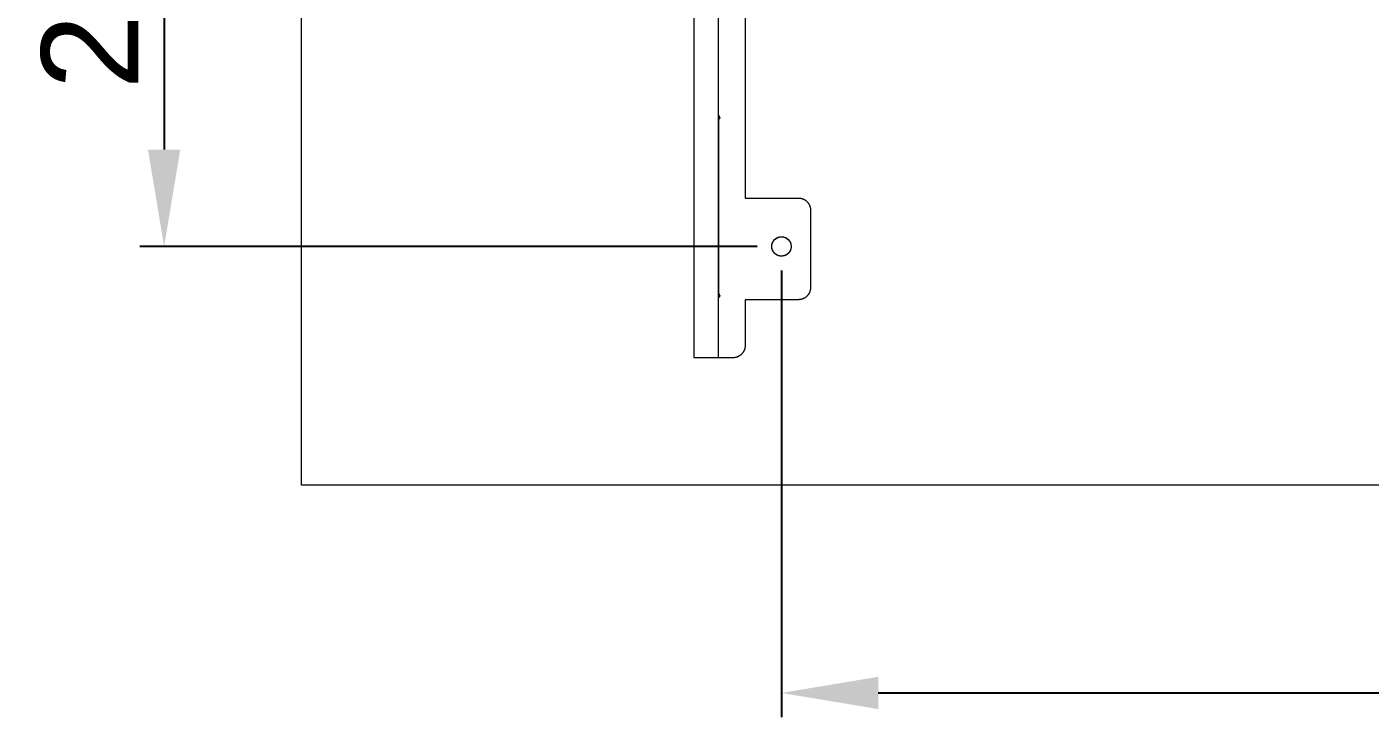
# Model space of a CAD drawing. Header units: millimetres. Extents: x -213 to 4577, y -424 to 2634.
# Drawn here: x -94 to 460, y -348 to -63 of the extents above; entities that cross this region are included whole.
import ezdxf

# ---------------------------------------------------------------- set-up
doc = ezdxf.new("R2010")
doc.units = ezdxf.units.MM
doc.layers.add('ZANO_R', color=7, linetype='Continuous', lineweight=0)
doc.layers.add('ZANO_W', color=1, linetype='Continuous', lineweight=0)
doc.styles.add('Arial', font='arial.ttf')
doc.styles.get("Standard").update_dxf_attribs({"font": 'ARIALUNI.TTF'})
doc.dimstyles.new('pl i ang', dxfattribs={"dimtxt": 50, "dimasz": 50, "dimexe": 1.25, "dimexo": 0.625, "dimgap": 10, "dimtad": 1, "dimtoh": 1, "dimtxsty": 'Standard', "dimcen": 2.5, "dimclrd": 1, "dimclre": 1, "dimclrt": 1, "dimadec": 0, "dimazin": 0, "dimtfac": 1, "dimtmove": 0, "dimatfit": 3, "dimfxl": 1, "dimarcsym": 1})

# ---------------------------------------------------------------- blocks, each defined once
blk = doc.blocks.new('*D436')
at = {"layer": 'ZANO_W', "color": 1, "lineweight": -2}
for p, q in [((207.12, 69.32), (-47.8, 69.32)), ((-37.8, 29.32), (-37.8, -113.68)), ((207.12, -153.68), (-47.8, -153.68))]:
    blk.add_line(p, q, dxfattribs=at)
at = {"layer": 'ZANO_W', "color": 1}
for points in [[(-31.14, 29.32), (-44.47, 29.32), (-37.8, 69.32)], [(-44.47, -113.68), (-31.14, -113.68), (-37.8, -153.68)]]:
    blk.add_solid(points, dxfattribs=at)
at = {"layer": 'ZANO_W', "color": 1, "insert": (-68.24, -42.18), "char_height": 40, "attachment_point": 5, "rotation": 90, "style": 'Arial'}
blk.add_mtext('223', dxfattribs=at)
blk = doc.blocks.new('*D437')
at = {"layer": 'ZANO_W', "color": 1, "lineweight": -2}
for p, q in [((217.12, -163.68), (217.12, -348.18)), ((999.92, -163.68), (999.92, -348.18)), ((257.12, -338.18), (959.92, -338.18))]:
    blk.add_line(p, q, dxfattribs=at)
at = {"layer": 'ZANO_W', "color": 1}
for points in [[(257.12, -331.51), (257.12, -344.85), (217.12, -338.18)], [(959.92, -344.85), (959.92, -331.51), (999.92, -338.18)]]:
    blk.add_solid(points, dxfattribs=at)
at = {"layer": 'ZANO_W', "color": 1, "insert": (608.52, -307.75), "char_height": 40, "attachment_point": 5, "style": 'Arial'}
blk.add_mtext('783', dxfattribs=at)

msp = doc.modelspace()

# ---------------------------------------------------------------- linework, layer by layer
at = {"layer": 'ZANO_R'}
for p, q in [((180.92, 179.91), (180.92, -199.68)), ((190.92, 179.91), (190.92, -199.68)), ((202.12, 49.32), (202.12, -133.68)), ((190.95, -99.45), (190.92, -99.44)), ((190.99, -99.46), (190.95, -99.45)), ((191.02, -99.47), (190.99, -99.46)), ((191.05, -99.49), (191.02, -99.47)), ((191.08, -99.5), (191.05, -99.49)), ((191.11, -99.52), (191.08, -99.5)), ((191.14, -99.54), (191.11, -99.52)), ((191.17, -99.55), (191.14, -99.54)), ((191.19, -99.57), (191.17, -99.55)), ((191.22, -99.59), (191.19, -99.57)), ((191.25, -99.61), (191.22, -99.59)), ((191.27, -99.64), (191.25, -99.61)), ((191.3, -99.66), (191.27, -99.64)), ((191.32, -99.68), (191.3, -99.66)), ((191.35, -99.71), (191.32, -99.68)), ((191.37, -99.73), (191.35, -99.71)), ((191.39, -99.76), (191.37, -99.73)), ((191.41, -99.79), (191.39, -99.76)), ((191.43, -99.81), (191.41, -99.79)), ((191.45, -99.84), (191.43, -99.81)), ((191.47, -99.87), (191.45, -99.84)), ((191.34, -101.07), (191.32, -101.09)), ((191.32, -173.27), (191.32, -101.09)), ((191.37, -101.04), (191.34, -101.07)), ((191.39, -101.02), (191.37, -101.04)), ((191.41, -100.99), (191.39, -101.02)), ((191.43, -100.96), (191.41, -100.99)), ((191.45, -100.94), (191.43, -100.96)), ((191.47, -100.91), (191.45, -100.94)), ((191.49, -99.9), (191.47, -99.87)), ((191.49, -100.88), (191.47, -100.91)), ((191.5, -99.93), (191.49, -99.9)), ((191.5, -100.85), (191.49, -100.88)), ((191.52, -99.96), (191.5, -99.93)), ((191.52, -100.82), (191.5, -100.85)), ((191.53, -99.99), (191.52, -99.96)), ((191.53, -100.79), (191.52, -100.82)), ((191.54, -100.02), (191.53, -99.99)), ((191.54, -100.75), (191.53, -100.79)), ((191.56, -100.05), (191.54, -100.02)), ((191.56, -100.72), (191.54, -100.75)), ((191.57, -100.09), (191.56, -100.05)), ((191.57, -100.69), (191.56, -100.72)), ((191.58, -100.12), (191.57, -100.09)), ((191.58, -100.66), (191.57, -100.69)), ((191.59, -100.15), (191.58, -100.12)), ((191.59, -100.62), (191.58, -100.66)), ((191.59, -100.18), (191.59, -100.15)), ((191.6, -100.22), (191.59, -100.18)), ((191.6, -100.56), (191.59, -100.59)), ((191.59, -100.59), (191.59, -100.62)), ((191.6, -100.25), (191.6, -100.22)), ((191.61, -100.29), (191.6, -100.25)), ((191.61, -100.49), (191.6, -100.52)), ((191.6, -100.52), (191.6, -100.56)), ((191.61, -100.32), (191.61, -100.29)), ((191.61, -100.35), (191.61, -100.32)), ((191.61, -100.39), (191.61, -100.35)), ((191.61, -100.39), (191.61, -100.42)), ((191.61, -100.42), (191.61, -100.46)), ((191.61, -100.46), (191.61, -100.49)), ((202.12, -133.68), (224.12, -133.68)), ((224.12, -133.68), (224.29, -133.68)), ((224.29, -133.68), (224.46, -133.69)), ((224.46, -133.69), (224.63, -133.71)), ((224.63, -133.71), (224.8, -133.73)), ((224.8, -133.73), (224.97, -133.75)), ((224.97, -133.75), (225.14, -133.79)), ((225.14, -133.79), (225.3, -133.82)), ((225.3, -133.82), (225.47, -133.87)), ((225.47, -133.87), (225.63, -133.91)), ((225.63, -133.91), (225.8, -133.97)), ((225.8, -133.97), (225.96, -134.03)), ((225.96, -134.03), (226.11, -134.09)), ((226.11, -134.09), (226.27, -134.17)), ((226.27, -134.17), (226.42, -134.24)), ((226.42, -134.24), (226.57, -134.32)), ((226.57, -134.32), (226.72, -134.41)), ((226.72, -134.41), (226.86, -134.5)), ((226.86, -134.5), (227, -134.6)), ((227, -134.6), (227.14, -134.7)), ((227.14, -134.7), (227.28, -134.8)), ((227.28, -134.8), (227.41, -134.91)), ((227.41, -134.91), (227.53, -135.03)), ((227.53, -135.03), (227.66, -135.14)), ((227.66, -135.14), (227.78, -135.27)), ((227.78, -135.27), (227.89, -135.39)), ((227.89, -135.39), (228, -135.53)), ((228, -135.53), (228.11, -135.66)), ((228.11, -135.66), (228.21, -135.8)), ((228.21, -135.8), (228.3, -135.94)), ((228.3, -135.94), (228.39, -136.08)), ((228.39, -136.08), (228.48, -136.23)), ((228.48, -136.23), (228.56, -136.38)), ((228.56, -136.38), (228.64, -136.53)), ((228.64, -136.53), (228.71, -136.69)), ((228.71, -136.69), (228.77, -136.85)), ((228.77, -136.85), (228.83, -137.01)), ((228.83, -137.01), (228.89, -137.17)), ((228.89, -137.17), (228.94, -137.33)), ((228.94, -137.33), (228.98, -137.5)), ((228.98, -137.5), (229.02, -137.66)), ((229.02, -137.66), (229.05, -137.83)), ((229.05, -137.83), (229.07, -138)), ((229.07, -138), (229.09, -138.17)), ((229.09, -138.17), (229.11, -138.34)), ((229.11, -138.34), (229.12, -138.51)), ((229.12, -138.51), (229.12, -138.68)), ((229.12, -138.68), (229.12, -170.68)), ((216.23, -149.78), (216.37, -149.75)), ((216.37, -149.75), (216.5, -149.73)), ((216.5, -149.73), (216.64, -149.71)), ((216.64, -149.71), (216.78, -149.7)), ((216.78, -149.7), (216.91, -149.69)), ((216.91, -149.69), (217.05, -149.68)), ((217.05, -149.68), (217.19, -149.68)), ((217.19, -149.68), (217.33, -149.69)), ((217.33, -149.69), (217.47, -149.7)), ((217.47, -149.7), (217.6, -149.71)), ((217.6, -149.71), (217.74, -149.73)), ((217.74, -149.73), (217.88, -149.75)), ((217.88, -149.75), (218.01, -149.78)), ((213.12, -153.54), (213.13, -153.4)), ((213.12, -153.68), (213.12, -153.54)), ((213.12, -153.82), (213.12, -153.68)), ((213.13, -153.96), (213.12, -153.82)), ((213.13, -153.4), (213.14, -153.27)), ((213.14, -154.09), (213.13, -153.96)), ((213.14, -153.27), (213.16, -153.13)), ((213.16, -154.23), (213.14, -154.09)), ((213.16, -153.13), (213.18, -152.99)), ((213.18, -154.37), (213.16, -154.23)), ((213.18, -152.99), (213.21, -152.86)), ((213.21, -154.5), (213.18, -154.37)), ((213.21, -152.86), (213.24, -152.72)), ((213.24, -154.64), (213.21, -154.5)), ((213.24, -152.72), (213.27, -152.59)), ((213.27, -154.77), (213.24, -154.64)), ((213.27, -152.59), (213.31, -152.46)), ((213.31, -154.9), (213.27, -154.77)), ((213.31, -152.46), (213.36, -152.33)), ((213.36, -155.03), (213.31, -154.9)), ((213.36, -152.33), (213.41, -152.2)), ((213.41, -155.16), (213.36, -155.03)), ((213.41, -152.2), (213.46, -152.07)), ((213.46, -155.29), (213.41, -155.16)), ((213.46, -152.07), (213.52, -151.94)), ((213.52, -155.42), (213.46, -155.29)), ((213.52, -151.94), (213.58, -151.82)), ((213.58, -151.82), (213.65, -151.7)), ((213.65, -151.7), (213.72, -151.58)), ((213.72, -151.58), (213.79, -151.47)), ((213.79, -151.47), (213.87, -151.35)), ((213.87, -151.35), (213.95, -151.24)), ((213.95, -151.24), (214.04, -151.13)), ((214.04, -151.13), (214.13, -151.03)), ((214.13, -151.03), (214.22, -150.93)), ((214.22, -150.93), (214.32, -150.83)), ((214.32, -150.83), (214.42, -150.73)), ((214.42, -150.73), (214.52, -150.64)), ((214.52, -150.64), (214.63, -150.55)), ((214.63, -150.55), (214.74, -150.47)), ((214.74, -150.47), (214.85, -150.39)), ((214.85, -150.39), (214.96, -150.31)), ((214.96, -150.31), (215.08, -150.24)), ((215.08, -150.24), (215.2, -150.17)), ((215.2, -150.17), (215.32, -150.11)), ((215.32, -150.11), (215.45, -150.05)), ((215.45, -150.05), (215.57, -149.99)), ((215.57, -149.99), (215.7, -149.94)), ((215.7, -149.94), (215.83, -149.89)), ((215.83, -149.89), (215.96, -149.85)), ((215.96, -149.85), (216.1, -149.81)), ((216.1, -149.81), (216.23, -149.78)), ((218.01, -149.78), (218.15, -149.81)), ((218.15, -149.81), (218.28, -149.85)), ((218.28, -149.85), (218.41, -149.89)), ((218.41, -149.89), (218.54, -149.94)), ((218.54, -149.94), (218.67, -149.99)), ((218.67, -149.99), (218.79, -150.05)), ((218.79, -150.05), (218.92, -150.11)), ((218.92, -150.11), (219.04, -150.17)), ((219.04, -150.17), (219.16, -150.24)), ((219.16, -150.24), (219.28, -150.31)), ((219.28, -150.31), (219.39, -150.39)), ((219.39, -150.39), (219.51, -150.47)), ((219.51, -150.47), (219.62, -150.55)), ((219.62, -150.55), (219.72, -150.64)), ((219.72, -150.64), (219.82, -150.73)), ((219.82, -150.73), (219.93, -150.83)), ((219.93, -150.83), (220.02, -150.93)), ((220.02, -150.93), (220.12, -151.03)), ((220.12, -151.03), (220.2, -151.13)), ((220.2, -151.13), (220.29, -151.24)), ((220.29, -151.24), (220.37, -151.35)), ((220.37, -151.35), (220.45, -151.47)), ((220.45, -151.47), (220.53, -151.58)), ((220.53, -151.58), (220.6, -151.7)), ((220.6, -151.7), (220.66, -151.82)), ((220.66, -151.82), (220.72, -151.94)), ((220.72, -151.94), (220.78, -152.07)), ((220.78, -155.29), (220.72, -155.42)), ((220.78, -152.07), (220.84, -152.2)), ((220.84, -155.16), (220.78, -155.29)), ((220.84, -152.2), (220.89, -152.33)), ((220.89, -155.03), (220.84, -155.16)), ((220.89, -152.33), (220.93, -152.46)), ((220.93, -154.9), (220.89, -155.03)), ((220.93, -152.46), (220.97, -152.59)), ((220.97, -154.77), (220.93, -154.9)), ((220.97, -152.59), (221, -152.72)), ((221, -154.64), (220.97, -154.77)), ((221, -152.72), (221.04, -152.86)), ((221.04, -154.5), (221, -154.64)), ((221.04, -152.86), (221.06, -152.99)), ((221.06, -154.37), (221.04, -154.5)), ((221.06, -152.99), (221.08, -153.13)), ((221.08, -154.23), (221.06, -154.37)), ((221.08, -153.13), (221.1, -153.27)), ((221.1, -154.09), (221.08, -154.23)), ((221.1, -153.27), (221.11, -153.4)), ((221.11, -153.96), (221.1, -154.09)), ((221.11, -153.4), (221.12, -153.54)), ((221.12, -153.82), (221.11, -153.96)), ((221.12, -153.54), (221.12, -153.68)), ((221.12, -153.68), (221.12, -153.82)), ((213.58, -155.54), (213.52, -155.42)), ((213.65, -155.66), (213.58, -155.54)), ((213.72, -155.78), (213.65, -155.66)), ((213.79, -155.9), (213.72, -155.78)), ((213.87, -156.01), (213.79, -155.9)), ((213.95, -156.12), (213.87, -156.01)), ((214.04, -156.23), (213.95, -156.12)), ((214.13, -156.33), (214.04, -156.23)), ((214.22, -156.43), (214.13, -156.33)), ((214.32, -156.53), (214.22, -156.43)), ((214.42, -156.63), (214.32, -156.53)), ((214.52, -156.72), (214.42, -156.63)), ((214.63, -156.81), (214.52, -156.72)), ((214.74, -156.89), (214.63, -156.81)), ((214.85, -156.97), (214.74, -156.89)), ((214.96, -157.05), (214.85, -156.97)), ((215.08, -157.12), (214.96, -157.05)), ((215.2, -157.19), (215.08, -157.12)), ((215.32, -157.25), (215.2, -157.19)), ((215.45, -157.31), (215.32, -157.25)), ((215.57, -157.37), (215.45, -157.31)), ((215.7, -157.42), (215.57, -157.37)), ((215.83, -157.47), (215.7, -157.42)), ((215.96, -157.51), (215.83, -157.47)), ((216.1, -157.55), (215.96, -157.51)), ((216.23, -157.58), (216.1, -157.55)), ((216.37, -157.61), (216.23, -157.58)), ((216.5, -157.63), (216.37, -157.61)), ((216.64, -157.65), (216.5, -157.63)), ((216.78, -157.67), (216.64, -157.65)), ((216.91, -157.68), (216.78, -157.67)), ((217.05, -157.68), (216.91, -157.68)), ((217.19, -157.68), (217.05, -157.68)), ((217.33, -157.68), (217.19, -157.68)), ((217.47, -157.67), (217.33, -157.68)), ((217.6, -157.65), (217.47, -157.67)), ((217.74, -157.63), (217.6, -157.65)), ((217.88, -157.61), (217.74, -157.63)), ((218.01, -157.58), (217.88, -157.61)), ((218.15, -157.55), (218.01, -157.58)), ((218.28, -157.51), (218.15, -157.55)), ((218.41, -157.47), (218.28, -157.51)), ((218.54, -157.42), (218.41, -157.47)), ((218.67, -157.37), (218.54, -157.42)), ((218.79, -157.31), (218.67, -157.37)), ((218.92, -157.25), (218.79, -157.31)), ((219.04, -157.19), (218.92, -157.25)), ((219.16, -157.12), (219.04, -157.19)), ((219.28, -157.05), (219.16, -157.12)), ((219.39, -156.97), (219.28, -157.05)), ((219.51, -156.89), (219.39, -156.97)), ((219.62, -156.81), (219.51, -156.89)), ((219.72, -156.72), (219.62, -156.81)), ((219.82, -156.63), (219.72, -156.72)), ((219.93, -156.53), (219.82, -156.63)), ((220.02, -156.43), (219.93, -156.53)), ((220.12, -156.33), (220.02, -156.43)), ((220.2, -156.23), (220.12, -156.33)), ((220.29, -156.12), (220.2, -156.23)), ((220.37, -156.01), (220.29, -156.12)), ((220.45, -155.9), (220.37, -156.01)), ((220.53, -155.78), (220.45, -155.9)), ((220.6, -155.66), (220.53, -155.78)), ((220.66, -155.54), (220.6, -155.66)), ((220.72, -155.42), (220.66, -155.54)), ((228.98, -171.86), (228.94, -172.03)), ((229.02, -171.7), (228.98, -171.86)), ((229.05, -171.53), (229.02, -171.7)), ((229.07, -171.36), (229.05, -171.53)), ((229.09, -171.19), (229.07, -171.36)), ((229.11, -171.02), (229.09, -171.19)), ((229.12, -170.85), (229.11, -171.02)), ((229.12, -170.68), (229.12, -170.85)), ((190.95, -174.91), (190.92, -174.93)), ((190.99, -174.9), (190.95, -174.91)), ((191.02, -174.89), (190.99, -174.9)), ((191.05, -174.87), (191.02, -174.89)), ((191.08, -174.86), (191.05, -174.87)), ((191.11, -174.84), (191.08, -174.86)), ((191.14, -174.83), (191.11, -174.84)), ((191.17, -174.81), (191.14, -174.83)), ((191.19, -174.79), (191.17, -174.81)), ((191.22, -174.77), (191.19, -174.79)), ((191.25, -174.75), (191.22, -174.77)), ((191.27, -174.72), (191.25, -174.75)), ((191.3, -174.7), (191.27, -174.72)), ((191.32, -174.68), (191.3, -174.7)), ((191.34, -173.29), (191.32, -173.27)), ((191.35, -174.65), (191.32, -174.68)), ((191.37, -173.32), (191.34, -173.29)), ((191.37, -174.63), (191.35, -174.65)), ((191.39, -173.34), (191.37, -173.32)), ((191.39, -174.6), (191.37, -174.63)), ((191.41, -173.37), (191.39, -173.34)), ((191.41, -174.58), (191.39, -174.6)), ((191.43, -173.4), (191.41, -173.37)), ((191.43, -174.55), (191.41, -174.58)), ((191.45, -173.42), (191.43, -173.4)), ((191.45, -174.52), (191.43, -174.55)), ((191.47, -173.45), (191.45, -173.42)), ((191.47, -174.49), (191.45, -174.52)), ((191.49, -173.48), (191.47, -173.45)), ((191.49, -174.46), (191.47, -174.49)), ((191.5, -173.51), (191.49, -173.48)), ((191.5, -174.43), (191.49, -174.46)), ((191.52, -173.54), (191.5, -173.51)), ((191.52, -174.4), (191.5, -174.43)), ((191.53, -173.57), (191.52, -173.54)), ((191.53, -174.37), (191.52, -174.4)), ((191.54, -173.61), (191.53, -173.57)), ((191.54, -174.34), (191.53, -174.37)), ((191.56, -173.64), (191.54, -173.61)), ((191.56, -174.31), (191.54, -174.34)), ((191.57, -173.67), (191.56, -173.64)), ((191.57, -174.27), (191.56, -174.31)), ((191.58, -173.7), (191.57, -173.67)), ((191.58, -174.24), (191.57, -174.27)), ((191.59, -173.74), (191.58, -173.7)), ((191.59, -174.21), (191.58, -174.24)), ((191.59, -173.77), (191.59, -173.74)), ((191.6, -173.8), (191.59, -173.77)), ((191.6, -174.14), (191.59, -174.18)), ((191.59, -174.18), (191.59, -174.21)), ((191.6, -173.84), (191.6, -173.8)), ((191.61, -173.87), (191.6, -173.84)), ((191.61, -174.08), (191.6, -174.11)), ((191.6, -174.11), (191.6, -174.14)), ((191.61, -173.91), (191.61, -173.87)), ((191.61, -173.94), (191.61, -173.91)), ((191.61, -173.97), (191.61, -173.94)), ((191.61, -173.97), (191.61, -174.01)), ((191.61, -174.01), (191.61, -174.04)), ((191.61, -174.04), (191.61, -174.08)), ((224.12, -175.68), (202.12, -175.68)), ((202.12, -175.68), (202.12, -194.68)), ((224.29, -175.68), (224.12, -175.68)), ((224.46, -175.67), (224.29, -175.68)), ((224.63, -175.65), (224.46, -175.67)), ((224.8, -175.63), (224.63, -175.65)), ((224.97, -175.61), (224.8, -175.63)), ((225.14, -175.58), (224.97, -175.61)), ((225.3, -175.54), (225.14, -175.58)), ((225.47, -175.5), (225.3, -175.54)), ((225.63, -175.45), (225.47, -175.5)), ((225.8, -175.39), (225.63, -175.45)), ((225.96, -175.33), (225.8, -175.39)), ((226.11, -175.27), (225.96, -175.33)), ((226.27, -175.2), (226.11, -175.27)), ((226.42, -175.12), (226.27, -175.2)), ((226.57, -175.04), (226.42, -175.12)), ((226.72, -174.95), (226.57, -175.04)), ((226.86, -174.86), (226.72, -174.95)), ((227, -174.77), (226.86, -174.86)), ((227.14, -174.66), (227, -174.77)), ((227.28, -174.56), (227.14, -174.66)), ((227.41, -174.45), (227.28, -174.56)), ((227.53, -174.33), (227.41, -174.45)), ((227.66, -174.22), (227.53, -174.33)), ((227.78, -174.09), (227.66, -174.22)), ((227.89, -173.97), (227.78, -174.09)), ((228, -173.84), (227.89, -173.97)), ((228.11, -173.7), (228, -173.84)), ((228.21, -173.56), (228.11, -173.7)), ((228.3, -173.42), (228.21, -173.56)), ((228.39, -173.28), (228.3, -173.42)), ((228.48, -173.13), (228.39, -173.28)), ((228.56, -172.98), (228.48, -173.13)), ((228.64, -172.83), (228.56, -172.98)), ((228.71, -172.67), (228.64, -172.83)), ((228.77, -172.51), (228.71, -172.67)), ((228.83, -172.35), (228.77, -172.51)), ((228.89, -172.19), (228.83, -172.35)), ((228.94, -172.03), (228.89, -172.19)), ((190.92, -199.68), (180.92, -199.68)), ((197.12, -199.68), (190.92, -199.68)), ((197.29, -199.68), (197.12, -199.68)), ((197.46, -199.67), (197.29, -199.68)), ((197.63, -199.65), (197.46, -199.67)), ((197.8, -199.63), (197.63, -199.65)), ((197.97, -199.61), (197.8, -199.63)), ((198.14, -199.58), (197.97, -199.61)), ((198.3, -199.54), (198.14, -199.58)), ((198.47, -199.5), (198.3, -199.54)), ((198.63, -199.45), (198.47, -199.5)), ((198.8, -199.39), (198.63, -199.45)), ((198.96, -199.33), (198.8, -199.39)), ((199.11, -199.27), (198.96, -199.33)), ((199.27, -199.2), (199.11, -199.27)), ((199.42, -199.12), (199.27, -199.2)), ((199.57, -199.04), (199.42, -199.12)), ((199.72, -198.95), (199.57, -199.04)), ((199.86, -198.86), (199.72, -198.95)), ((200, -198.77), (199.86, -198.86)), ((200.14, -198.66), (200, -198.77)), ((200.28, -198.56), (200.14, -198.66)), ((200.41, -198.45), (200.28, -198.56)), ((200.53, -198.33), (200.41, -198.45)), ((200.66, -198.22), (200.53, -198.33)), ((200.78, -198.09), (200.66, -198.22)), ((200.89, -197.97), (200.78, -198.09)), ((201, -197.84), (200.89, -197.97)), ((201.11, -197.7), (201, -197.84)), ((201.21, -197.56), (201.11, -197.7)), ((201.3, -197.42), (201.21, -197.56)), ((201.39, -197.28), (201.3, -197.42)), ((201.48, -197.13), (201.39, -197.28)), ((201.56, -196.98), (201.48, -197.13)), ((201.64, -196.83), (201.56, -196.98)), ((201.71, -196.67), (201.64, -196.83)), ((201.77, -196.51), (201.71, -196.67)), ((201.83, -196.35), (201.77, -196.51)), ((201.89, -196.19), (201.83, -196.35)), ((201.94, -196.03), (201.89, -196.19)), ((201.98, -195.86), (201.94, -196.03)), ((202.02, -195.7), (201.98, -195.86)), ((202.05, -195.53), (202.02, -195.7)), ((202.07, -195.36), (202.05, -195.53)), ((202.09, -195.19), (202.07, -195.36)), ((202.11, -195.02), (202.09, -195.19)), ((202.12, -194.85), (202.11, -195.02)), ((202.12, -194.68), (202.12, -194.85))]:
    msp.add_line(p, q, dxfattribs=at)
msp.add_lwpolyline([(18.92, 147.64), (2042.92, 147.64), (2042.92, -252.36), (18.92, -252.36)], close=True, dxfattribs=at)
msp.add_circle((217.12, -153.68), 4, dxfattribs=at)

# ---------------------------------------------------------------- dimensions: what is measured, and where the dimension line sits
at = {"layer": 'ZANO_W'}
dim = msp.add_linear_dim(base=(-37.8, -153.68), p1=(217.12, 69.32), p2=(217.12, -153.68), angle=90, dimstyle='pl i ang', override={"dimtxt": 40, "dimasz": 40, "dimexe": 10, "dimexo": 10, "dimtoh": 0, "dimdec": 0, "dimtxsty": 'Arial', "dimtdec": 0, "dimtmove": 1}, dxfattribs=at)
dim.commit()
dim.dimension.update_dxf_attribs({"geometry": '*D436', "text_midpoint": (-68.24, -42.18)})
dim = msp.add_linear_dim(base=(999.92, -338.18), p1=(217.12, -153.68), p2=(999.92, -153.68), dimstyle='pl i ang', override={"dimtxt": 40, "dimasz": 40, "dimexe": 10, "dimexo": 10, "dimtoh": 0, "dimdec": 0, "dimtxsty": 'Arial', "dimtdec": 0, "dimtmove": 1}, dxfattribs=at)
dim.commit()
dim.dimension.update_dxf_attribs({"geometry": '*D437', "text_midpoint": (608.52, -307.75)})

doc.saveas('drawing.dxf')
